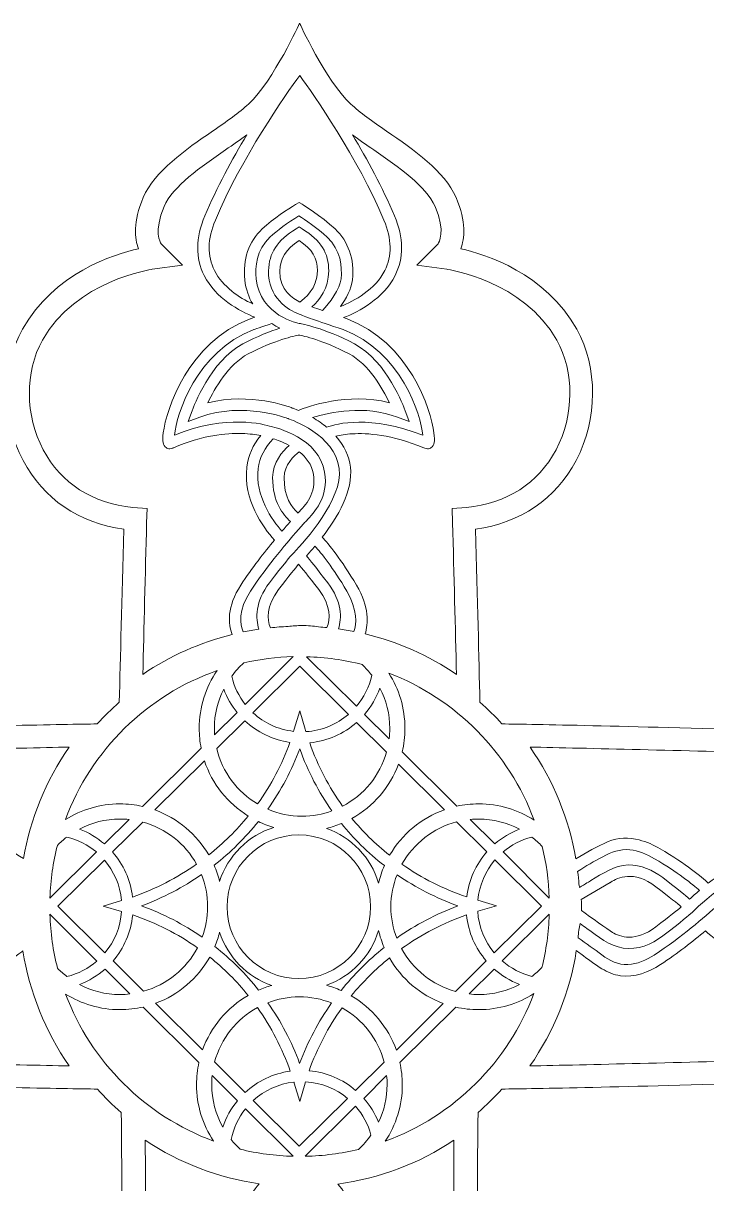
# Model space of a CAD drawing. Header units: millimetres. Extents: x -220 to 1461, y 255 to 578.
# Drawn here: x 156.2 to 245.2, y 412.1 to 563.1 of the extents above; entities that cross this region are included whole.
import ezdxf

# ---------------------------------------------------------------- set-up
doc = ezdxf.new("R2010")
doc.units = ezdxf.units.MM
doc.header["$MEASUREMENT"] = 0
doc.layers.add('Layer 3', color=7, linetype='Continuous')

msp = doc.modelspace()

# ---------------------------------------------------------------- linework, layer by layer
at = {"layer": 'Layer 3', "lineweight": 0}
for points, knots in [([(318.91, 449.12), (318.83, 449.14), (311.31, 451.55), (308.12, 454.9), (307, 456.07), (305.83, 457.77), (304.58, 459.57), (302.15, 463.1), (299.4, 467.1), (295.94, 468.6), (292.76, 469.98), (290.57, 469.7), (289.28, 469.22), (288.56, 472.42), (286.11, 480.26), (278.82, 484.31), (273.8, 487.09), (267.1, 487.06), (261.73, 484.23), (256.74, 481.6), (253.58, 476.97), (252.78, 471.14), (234.33, 471.63), (222.86, 471.9), (218.52, 471.93), (217.62, 472.93), (216.66, 473.87), (215.65, 474.77), (215.52, 480.5), (215.33, 488), (215.08, 497.28), (220.91, 498.08), (225.54, 501.23), (228.18, 506.23), (231.01, 511.59), (231.03, 518.3), (228.25, 523.31), (224.2, 530.6), (216.36, 533.06), (213.16, 533.78), (213.64, 535.07), (213.92, 537.26), (212.54, 540.44), (211.04, 543.89), (207.04, 546.65), (203.51, 549.08), (201.71, 550.32), (200.01, 551.49), (198.84, 552.61), (195.49, 555.81), (192.18, 563.13), (192.18, 563.13), (192.18, 563.13), (188.87, 555.81), (185.53, 552.61), (184.35, 551.49), (182.65, 550.32), (180.85, 549.08), (177.32, 546.65), (173.32, 543.89), (171.83, 540.44), (170.45, 537.26), (170.72, 535.07), (171.2, 533.78), (168, 533.06), (160.17, 530.6), (156.12, 523.31), (153.33, 518.3), (153.36, 511.59), (156.19, 506.23), (158.83, 501.23), (163.45, 498.08), (169.28, 497.28), (169.04, 488), (168.85, 480.49), (168.71, 474.77), (167.7, 473.87), (166.74, 472.93), (165.84, 471.93), (161.51, 471.9), (150.04, 471.63), (131.58, 471.14), (130.78, 476.97), (127.63, 481.6), (122.63, 484.23), (117.27, 487.06), (110.56, 487.09), (105.55, 484.31), (98.26, 480.26), (95.8, 472.42), (95.08, 469.22), (93.79, 469.7), (91.6, 469.98), (88.42, 468.6), (84.97, 467.1), (82.21, 463.1), (79.78, 459.57), (78.54, 457.77), (77.37, 456.07), (76.24, 454.9), (73.05, 451.55), (65.53, 449.14), (65.46, 449.12), (65.46, 449.12), (62.49, 448.17), (62.49, 448.17), (62.49, 448.17), (65.46, 447.23), (65.46, 447.23), (65.53, 447.21), (73.05, 444.8), (76.24, 441.45), (77.37, 440.28), (78.54, 438.58), (79.78, 436.78), (82.21, 433.25), (84.97, 429.25), (88.42, 427.75), (91.6, 426.37), (93.79, 426.65), (95.08, 427.13), (95.8, 423.93), (98.26, 416.09), (105.55, 412.04), (108.03, 410.66), (110.93, 409.97), (113.88, 409.97), (116.88, 409.97), (119.93, 410.69), (122.63, 412.11), (127.63, 414.75), (130.78, 419.38), (131.58, 425.21), (150.05, 424.71), (161.52, 424.45), (165.85, 424.42), (166.82, 423.34), (167.86, 422.32), (168.96, 421.37), (169.03, 414.11), (169.08, 407.4), (169.12, 402.83), (169.12, 402.83), (169.16, 402.83), (169.16, 402.83), (169.19, 386.22), (169.21, 368.58), (169.13, 367.64), (169.13, 367.7), (169.14, 367.74), (169.15, 367.76), (168.99, 367.13), (169.04, 347.89), (169.11, 331.46), (163.02, 330.64), (158.19, 327.35), (155.43, 322.13), (152.68, 316.91), (152.61, 310.45), (155.27, 305.68), (159.31, 298.39), (167.15, 295.93), (170.35, 295.21), (169.87, 293.92), (169.59, 291.73), (170.97, 288.55), (172.47, 285.1), (176.47, 282.34), (180, 279.91), (181.8, 278.67), (183.5, 277.5), (184.68, 276.37), (188.02, 273.18), (192.12, 263.27), (192.12, 263.27), (192.12, 263.27), (196.34, 273.18), (199.69, 276.37), (200.87, 277.5), (202.57, 278.67), (204.37, 279.91), (207.9, 282.34), (211.9, 285.1), (213.39, 288.55), (214.77, 291.73), (214.5, 293.92), (214.01, 295.21), (217.21, 295.93), (225.05, 298.39), (229.1, 305.68), (231.75, 310.45), (231.69, 316.91), (228.93, 322.13), (226.18, 327.35), (221.34, 330.64), (215.25, 331.46), (215.32, 347.89), (215.37, 367.13), (215.22, 367.76), (215.22, 367.74), (215.23, 367.7), (215.24, 367.64), (215.16, 368.58), (215.17, 386.22), (215.2, 402.83), (215.2, 402.83), (215.25, 402.83), (215.25, 402.83), (215.28, 407.4), (215.34, 414.11), (215.4, 421.37), (216.5, 422.32), (217.54, 423.34), (218.52, 424.42), (222.85, 424.45), (234.32, 424.71), (252.78, 425.21), (253.58, 419.38), (256.74, 414.75), (261.73, 412.11), (264.44, 410.69), (267.49, 409.97), (270.49, 409.97), (273.43, 409.97), (276.33, 410.66), (278.82, 412.04), (286.11, 416.09), (288.56, 423.93), (289.28, 427.13), (290.57, 426.65), (292.76, 426.37), (295.94, 427.75), (299.4, 429.25), (302.15, 433.25), (304.59, 436.78), (305.83, 438.58), (307, 440.28), (308.12, 441.45), (311.31, 444.8), (318.83, 447.21), (318.91, 447.23), (318.91, 447.23), (321.88, 448.17), (321.88, 448.17), (321.88, 448.17), (318.91, 449.12), (318.91, 449.12)], [0, 0, 0, 0, 1, 1, 1, 2, 2, 2, 3, 3, 3, 4, 4, 4, 5, 5, 5, 6, 6, 6, 7, 7, 7, 8, 8, 8, 9, 9, 9, 10, 10, 10, 11, 11, 11, 12, 12, 12, 13, 13, 13, 14, 14, 14, 15, 15, 15, 16, 16, 16, 17, 17, 17, 18, 18, 18, 19, 19, 19, 20, 20, 20, 21, 21, 21, 22, 22, 22, 23, 23, 23, 24, 24, 24, 25, 25, 25, 26, 26, 26, 27, 27, 27, 28, 28, 28, 29, 29, 29, 30, 30, 30, 31, 31, 31, 32, 32, 32, 33, 33, 33, 34, 34, 34, 35, 35, 35, 36, 36, 36, 37, 37, 37, 38, 38, 38, 39, 39, 39, 40, 40, 40, 41, 41, 41, 42, 42, 42, 43, 43, 43, 44, 44, 44, 45, 45, 45, 46, 46, 46, 47, 47, 47, 48, 48, 48, 49, 49, 49, 50, 50, 50, 51, 51, 51, 52, 52, 52, 53, 53, 53, 54, 54, 54, 55, 55, 55, 56, 56, 56, 57, 57, 57, 58, 58, 58, 59, 59, 59, 60, 60, 60, 61, 61, 61, 62, 62, 62, 63, 63, 63, 64, 64, 64, 65, 65, 65, 66, 66, 66, 67, 67, 67, 68, 68, 68, 69, 69, 69, 70, 70, 70, 71, 71, 71, 72, 72, 72, 73, 73, 73, 74, 74, 74, 75, 75, 75, 76, 76, 76, 77, 77, 77, 78, 78, 78, 79, 79, 79, 80, 80, 80, 81, 81, 81, 82, 82, 82, 82]), ([(192.19, 556.33), (194, 553.83), (199.75, 545.61), (203.16, 537.49), (204.19, 535.03), (204.23, 532.83), (203.28, 530.95), (202.03, 528.45), (199.29, 526.98), (197.48, 526.24), (198.21, 527.27), (198.94, 528.56), (199.06, 529.73), (199.32, 532.44), (198.53, 534.73), (196.79, 536.35), (194.97, 538.05), (192.59, 539.51), (192.49, 539.57), (192.49, 539.57), (192.1, 539.8), (192.1, 539.8), (192.1, 539.8), (191.65, 539.53), (191.65, 539.53), (190.66, 538.93), (188.78, 537.73), (187.31, 536.35), (185.56, 534.72), (184.76, 532.36), (185.05, 529.72), (185.18, 528.48), (185.56, 527.45), (186.07, 526.6), (184.34, 527.41), (182.17, 528.8), (181.09, 530.95), (180.14, 532.83), (180.18, 535.03), (181.21, 537.49), (184.61, 545.61), (190.37, 553.83), (192.19, 556.33)], [0, 0, 0, 0, 1, 1, 1, 2, 2, 2, 3, 3, 3, 4, 4, 4, 5, 5, 5, 6, 6, 6, 7, 7, 7, 8, 8, 8, 9, 9, 9, 10, 10, 10, 11, 11, 11, 12, 12, 12, 13, 13, 13, 14, 14, 14, 14]), ([(158.81, 507.61), (156.43, 512.11), (156.39, 517.71), (158.71, 521.88), (163, 529.61), (172.9, 531.09), (173, 531.11), (173, 531.11), (176.94, 531.65), (176.94, 531.65), (176.94, 531.65), (174.16, 534.43), (174.16, 534.43), (174.06, 534.57), (173.14, 536.01), (174.54, 539.26), (175.7, 541.93), (179.33, 544.43), (182.53, 546.64), (183.5, 547.31), (184.44, 547.95), (185.3, 548.6), (183.39, 545.41), (181.38, 541.73), (179.85, 538.06), (178.64, 535.19), (178.61, 532.57), (179.76, 530.28), (181.25, 527.34), (184.33, 525.67), (186.35, 524.85), (185.98, 524.73), (185.74, 524.65), (185.73, 524.65), (177.64, 521.59), (174.83, 512.89), (174.43, 509.8), (174.29, 508.71), (174.39, 508.17), (174.8, 507.89), (174.93, 507.79), (175.1, 507.74), (175.27, 507.74), (175.4, 507.74), (175.53, 507.77), (175.66, 507.83), (175.7, 507.85), (175.73, 507.86), (175.76, 507.87), (179.51, 509.52), (182.66, 509.79), (184.65, 509.73), (185.69, 509.7), (186.52, 509.57), (187.11, 509.45), (186.11, 508.25), (185.51, 506.88), (185.31, 505.35), (184.79, 501.14), (187.41, 497.54), (188.91, 495.86), (187.54, 494.22), (186.02, 492.27), (184.53, 490.01), (182.66, 487.18), (182.89, 484.93), (183.38, 483.57), (179.25, 482.55), (175.34, 480.81), (171.77, 478.38), (171.91, 484.33), (172.09, 491.39), (172.27, 498.1), (172.27, 498.1), (172.32, 499.95), (172.32, 499.95), (172.32, 499.95), (170.48, 500.12), (170.48, 500.12), (165.25, 500.61), (161.1, 503.27), (158.81, 507.61)], [0, 0, 0, 0, 1, 1, 1, 2, 2, 2, 3, 3, 3, 4, 4, 4, 5, 5, 5, 6, 6, 6, 7, 7, 7, 8, 8, 8, 9, 9, 9, 10, 10, 10, 11, 11, 11, 12, 12, 12, 13, 13, 13, 14, 14, 14, 15, 15, 15, 16, 16, 16, 17, 17, 17, 18, 18, 18, 19, 19, 19, 20, 20, 20, 21, 21, 21, 22, 22, 22, 23, 23, 23, 24, 24, 24, 25, 25, 25, 26, 26, 26, 27, 27, 27, 27]), ([(201.83, 546.64), (205.03, 544.43), (208.66, 541.93), (209.82, 539.26), (211.25, 535.97), (210.28, 534.54), (210.21, 534.43), (210.21, 534.43), (207.42, 531.65), (207.42, 531.65), (207.42, 531.65), (211.36, 531.11), (211.36, 531.11), (211.46, 531.09), (221.36, 529.61), (225.66, 521.88), (227.97, 517.71), (227.93, 512.11), (225.56, 507.61), (223.26, 503.27), (219.12, 500.61), (213.89, 500.12), (213.89, 500.12), (212.04, 499.95), (212.04, 499.95), (212.04, 499.95), (212.09, 498.1), (212.09, 498.1), (212.27, 491.37), (212.46, 484.31), (212.6, 478.38), (208.95, 480.86), (204.94, 482.63), (200.71, 483.64), (201.13, 484.96), (201.27, 487.12), (199.59, 489.98), (197.61, 493.36), (195.94, 495.35), (195.12, 496.24), (197.13, 498.85), (199.17, 502.32), (198.79, 505.35), (198.61, 506.79), (197.97, 508.15), (196.91, 509.37), (197.43, 509.5), (198.14, 509.64), (199.05, 509.69), (200.95, 509.81), (204.12, 509.59), (208.36, 507.87), (208.36, 507.87), (208.46, 507.83), (208.46, 507.83), (208.58, 507.77), (208.71, 507.74), (208.84, 507.74), (209, 507.74), (209.17, 507.79), (209.31, 507.89), (209.71, 508.17), (209.81, 508.71), (209.67, 509.8), (209.27, 512.89), (206.47, 521.59), (198.35, 524.66), (198.2, 524.71), (198.05, 524.76), (197.9, 524.81), (199.92, 525.61), (203.09, 527.28), (204.61, 530.28), (205.76, 532.57), (205.73, 535.19), (204.52, 538.06), (202.99, 541.73), (200.98, 545.41), (199.07, 548.59), (199.93, 547.95), (200.87, 547.3), (201.83, 546.64)], [0, 0, 0, 0, 1, 1, 1, 2, 2, 2, 3, 3, 3, 4, 4, 4, 5, 5, 5, 6, 6, 6, 7, 7, 7, 8, 8, 8, 9, 9, 9, 10, 10, 10, 11, 11, 11, 12, 12, 12, 13, 13, 13, 14, 14, 14, 15, 15, 15, 16, 16, 16, 17, 17, 17, 18, 18, 18, 19, 19, 19, 20, 20, 20, 21, 21, 21, 22, 22, 22, 23, 23, 23, 24, 24, 24, 25, 25, 25, 26, 26, 26, 27, 27, 27, 27]), ([(195.97, 530.88), (195.97, 533.22), (194.97, 534.82), (192.5, 536.37), (192.5, 536.37), (192.1, 536.62), (192.1, 536.62), (192.1, 536.62), (191.71, 536.37), (191.71, 536.37), (189.24, 534.82), (188.2, 533.23), (188.13, 530.9), (188.03, 527.51), (190.69, 525.74), (192.11, 525.28), (192.11, 525.28), (192.11, 525.28), (192.11, 525.28), (192.76, 524.98), (194.24, 524.45), (197.85, 523.26), (205.43, 520.4), (207.94, 512.12), (208.23, 509.51), (201.31, 512.14), (197.07, 511.05), (195.7, 510.54), (195.43, 510.77), (195.15, 510.99), (194.84, 511.2), (194.52, 511.43), (194.19, 511.63), (193.87, 511.82), (196.13, 512.51), (200.64, 513.47), (204.92, 511.86), (204.92, 511.86), (206.42, 511.29), (206.42, 511.29), (206.42, 511.29), (205.88, 512.8), (205.88, 512.8), (205.78, 513.06), (203.54, 519.19), (199.31, 521.4), (195.31, 523.51), (192.45, 524), (192.23, 524.04), (192.02, 524.07), (187.05, 525.03), (186.52, 529.88), (186.36, 531.42), (186.53, 533.59), (188.32, 535.27), (189.27, 536.16), (190.6, 537.14), (192.09, 538.06), (192.83, 537.59), (194.49, 536.48), (195.78, 535.27), (197.54, 533.63), (197.73, 531.43), (197.58, 529.87), (197.45, 528.55), (196.01, 526.67), (195.18, 525.73), (194.66, 525.91), (194.19, 526.07), (193.79, 526.22), (194.74, 527.07), (195.97, 528.61), (195.97, 530.88)], [0, 0, 0, 0, 1, 1, 1, 2, 2, 2, 3, 3, 3, 4, 4, 4, 5, 5, 5, 6, 6, 6, 7, 7, 7, 8, 8, 8, 9, 9, 9, 10, 10, 10, 11, 11, 11, 12, 12, 12, 13, 13, 13, 14, 14, 14, 15, 15, 15, 16, 16, 16, 17, 17, 17, 18, 18, 18, 19, 19, 19, 20, 20, 20, 21, 21, 21, 22, 22, 22, 23, 23, 23, 24, 24, 24, 24]), ([(192.2, 526.84), (191.38, 527.23), (189.54, 528.37), (189.61, 530.85), (189.66, 532.55), (190.35, 533.67), (192.1, 534.86), (193.84, 533.68), (194.49, 532.57), (194.49, 530.88), (194.49, 528.6), (192.8, 527.25), (192.2, 526.84)], [0, 0, 0, 0, 1, 1, 1, 2, 2, 2, 3, 3, 3, 4, 4, 4, 4]), ([(192.39, 497.64), (192.39, 497.64), (192.65, 497.94), (192.65, 497.94), (192.76, 498.07), (192.9, 498.21), (193.06, 498.37), (194.07, 499.44), (195.97, 501.43), (195.44, 504.68), (194.7, 509.16), (189.1, 510.5), (188.49, 510.63), (187.6, 510.92), (182.69, 512.29), (175.88, 509.53), (176.18, 512.17), (178.69, 520.4), (186.22, 523.25), (186.22, 523.25), (187.31, 523.61), (188.55, 524.03), (188.91, 523.8), (189.26, 523.6), (189.59, 523.43), (188.35, 523.03), (186.69, 522.4), (184.79, 521.4), (180.57, 519.19), (178.32, 513.06), (178.23, 512.8), (178.23, 512.8), (177.69, 511.3), (177.69, 511.3), (177.69, 511.3), (179.18, 511.85), (179.18, 511.85), (184.84, 513.94), (190.64, 511.69), (190.7, 511.67), (190.7, 511.67), (190.74, 511.65), (190.74, 511.65), (190.98, 511.57), (196.77, 509.6), (197.32, 505.17), (197.82, 501.18), (192.92, 495.78), (191.41, 494.22), (191.41, 494.22), (191.32, 494.12), (191.32, 494.12), (191.32, 494.12), (191.32, 494.12), (191.32, 494.12), (190.97, 493.74), (190.17, 492.8), (188.26, 490.31), (186.37, 487.83), (186.43, 485.69), (186.88, 484.26), (186.19, 484.17), (185.51, 484.04), (184.83, 483.9), (184.43, 484.89), (184.14, 486.73), (185.77, 489.2), (188.14, 492.8), (190.6, 495.59), (192.39, 497.64)], [0, 0, 0, 0, 1, 1, 1, 2, 2, 2, 3, 3, 3, 4, 4, 4, 5, 5, 5, 6, 6, 6, 7, 7, 7, 8, 8, 8, 9, 9, 9, 10, 10, 10, 11, 11, 11, 12, 12, 12, 13, 13, 13, 14, 14, 14, 15, 15, 15, 16, 16, 16, 17, 17, 17, 18, 18, 18, 19, 19, 19, 20, 20, 20, 21, 21, 21, 22, 22, 22, 23, 23, 23, 23]), ([(192.02, 512.74), (191.61, 512.92), (191.32, 513.02), (191.22, 513.05), (190.8, 513.22), (185.75, 515.11), (180.24, 513.73), (181.12, 515.59), (182.92, 518.75), (185.48, 520.09), (188.91, 521.89), (191.55, 522.45), (192.1, 522.55), (192.65, 522.45), (195.21, 521.89), (198.62, 520.09), (201.18, 518.75), (202.98, 515.6), (203.86, 513.74), (198.39, 515.12), (193.15, 513.2), (192.02, 512.74)], [0, 0, 0, 0, 1, 1, 1, 2, 2, 2, 3, 3, 3, 4, 4, 4, 5, 5, 5, 6, 6, 6, 7, 7, 7, 7]), ([(188.67, 504.01), (188.67, 500.8), (190.02, 499.17), (190.98, 498.28), (190.63, 497.88), (190.26, 497.46), (189.87, 497), (188.64, 498.44), (186.34, 501.63), (186.78, 505.17), (186.97, 506.63), (187.63, 507.93), (188.73, 509.04), (189.24, 508.88), (190.01, 508.62), (190.82, 508.19), (189.94, 507.41), (188.67, 505.95), (188.67, 504.01)], [0, 0, 0, 0, 1, 1, 1, 2, 2, 2, 3, 3, 3, 4, 4, 4, 5, 5, 5, 6, 6, 6, 6]), ([(192.12, 507.35), (193.02, 506.64), (193.77, 505.69), (193.97, 504.44), (194.39, 501.92), (192.94, 500.4), (191.98, 499.4), (191.98, 499.39), (191.97, 499.39), (191.97, 499.38), (191.15, 500.15), (190.15, 501.41), (190.15, 504.01), (190.15, 505.63), (191.5, 506.87), (192.12, 507.35)], [0, 0, 0, 0, 1, 1, 1, 2, 2, 2, 3, 3, 3, 4, 4, 4, 5, 5, 5, 5]), ([(199.25, 483.96), (198.59, 484.09), (197.91, 484.2), (197.24, 484.3), (197.67, 485.72), (197.72, 487.85), (195.84, 490.31), (194.33, 492.29), (193.51, 493.29), (193.06, 493.81), (193.4, 494.18), (193.78, 494.6), (194.18, 495.07), (194.99, 494.17), (196.53, 492.28), (198.31, 489.23), (199.79, 486.72), (199.58, 484.92), (199.25, 483.96)], [0, 0, 0, 0, 1, 1, 1, 2, 2, 2, 3, 3, 3, 4, 4, 4, 5, 5, 5, 6, 6, 6, 6]), ([(190.67, 484.62), (189.9, 484.58), (189.13, 484.53), (188.37, 484.45), (187.95, 485.54), (187.81, 487.27), (189.44, 489.41), (190.87, 491.28), (191.64, 492.23), (192.05, 492.71), (192.46, 492.23), (193.23, 491.28), (194.66, 489.41), (196.29, 487.29), (196.16, 485.57), (195.74, 484.47), (195.38, 484.51), (195.02, 484.54), (194.65, 484.56), (193.95, 484.68), (193.23, 484.74), (192.5, 484.74), (191.88, 484.74), (191.27, 484.7), (190.67, 484.62)], [0, 0, 0, 0, 1, 1, 1, 2, 2, 2, 3, 3, 3, 4, 4, 4, 5, 5, 5, 6, 6, 6, 7, 7, 7, 8, 8, 8, 8]), ([(82.22, 457.89), (84.43, 461.09), (86.93, 464.72), (89.6, 465.88), (92.92, 467.32), (94.34, 466.32), (94.44, 466.25), (94.44, 466.25), (97.25, 463.44), (97.25, 463.44), (97.25, 463.44), (97.75, 467.42), (97.75, 467.42), (97.77, 467.52), (99.25, 477.42), (106.98, 481.72), (111.15, 484.03), (116.75, 483.99), (121.25, 481.61), (125.59, 479.32), (128.25, 475.18), (128.74, 469.94), (128.74, 469.94), (128.91, 468.1), (128.91, 468.1), (128.91, 468.1), (130.76, 468.15), (130.76, 468.15), (141.64, 468.44), (154.99, 468.78), (162.2, 468.92), (159.14, 464.53), (157.14, 459.61), (156.24, 454.41), (154.89, 455.24), (153.5, 455.99), (152.05, 456.64), (150.81, 457.2), (149.34, 457.17), (148.03, 456.84), (147.07, 456.6), (146.15, 456.19), (145.29, 455.68), (141.91, 453.7), (139.92, 452.03), (139.03, 451.21), (136.42, 453.22), (132.95, 455.26), (129.92, 454.88), (128.48, 454.7), (127.12, 454.06), (125.9, 453), (125.77, 453.52), (125.63, 454.23), (125.58, 455.14), (125.46, 457.04), (125.68, 460.21), (127.4, 464.45), (127.4, 464.45), (127.44, 464.55), (127.44, 464.55), (127.5, 464.67), (127.53, 464.8), (127.53, 464.93), (127.53, 465.09), (127.48, 465.26), (127.38, 465.4), (127.1, 465.8), (126.56, 465.9), (125.47, 465.76), (122.38, 465.36), (113.68, 462.56), (110.61, 454.44), (110.59, 454.39), (110.58, 454.34), (110.56, 454.29), (109.62, 456.16), (107.87, 458.8), (104.93, 460.3), (102.11, 461.75), (98.82, 461.83), (95.15, 460.54), (89.07, 458.41), (82.95, 455.37), (78.45, 452.92), (79.71, 454.26), (80.93, 456.02), (82.22, 457.89)], [0, 0, 0, 0, 1, 1, 1, 2, 2, 2, 3, 3, 3, 4, 4, 4, 5, 5, 5, 6, 6, 6, 7, 7, 7, 8, 8, 8, 9, 9, 9, 10, 10, 10, 11, 11, 11, 12, 12, 12, 13, 13, 13, 14, 14, 14, 15, 15, 15, 16, 16, 16, 17, 17, 17, 18, 18, 18, 19, 19, 19, 20, 20, 20, 21, 21, 21, 22, 22, 22, 23, 23, 23, 24, 24, 24, 25, 25, 25, 26, 26, 26, 27, 27, 27, 28, 28, 28, 29, 29, 29, 29]), ([(253.6, 468.15), (253.6, 468.15), (255.45, 468.1), (255.45, 468.1), (255.45, 468.1), (255.62, 469.94), (255.62, 469.94), (256.11, 475.18), (258.77, 479.32), (263.12, 481.61), (267.62, 483.99), (273.22, 484.03), (277.38, 481.72), (285.11, 477.42), (286.6, 467.52), (286.61, 467.44), (286.61, 467.44), (287.11, 463.44), (287.11, 463.44), (287.11, 463.44), (289.92, 466.25), (289.92, 466.25), (290.06, 466.35), (291.49, 467.3), (294.77, 465.88), (297.44, 464.72), (299.94, 461.09), (302.15, 457.89), (303.23, 456.31), (304.27, 454.81), (305.33, 453.58), (300.97, 455.9), (295.39, 458.6), (289.85, 460.54), (286.18, 461.83), (282.89, 461.75), (280.07, 460.3), (276.73, 458.59), (274.91, 455.41), (274.1, 453.56), (274, 453.85), (273.9, 454.14), (273.8, 454.44), (270.73, 462.56), (262.04, 465.36), (258.94, 465.76), (257.85, 465.9), (257.32, 465.8), (257.03, 465.4), (256.93, 465.26), (256.88, 465.09), (256.88, 464.93), (256.88, 464.8), (256.91, 464.67), (256.97, 464.55), (256.97, 464.55), (257.01, 464.45), (257.01, 464.45), (258.73, 460.21), (258.95, 457.04), (258.84, 455.14), (258.78, 454.23), (258.64, 453.52), (258.51, 453), (257.3, 454.06), (255.94, 454.7), (254.5, 454.88), (251.47, 455.26), (247.99, 453.22), (245.38, 451.21), (244.5, 452.03), (242.5, 453.7), (239.12, 455.68), (238.27, 456.19), (237.35, 456.6), (236.38, 456.84), (235.08, 457.17), (233.61, 457.2), (232.36, 456.64), (230.9, 455.99), (229.49, 455.22), (228.13, 454.38), (227.24, 459.59), (225.23, 464.52), (222.17, 468.92), (229.38, 468.78), (242.73, 468.44), (253.6, 468.15)], [0, 0, 0, 0, 1, 1, 1, 2, 2, 2, 3, 3, 3, 4, 4, 4, 5, 5, 5, 6, 6, 6, 7, 7, 7, 8, 8, 8, 9, 9, 9, 10, 10, 10, 11, 11, 11, 12, 12, 12, 13, 13, 13, 14, 14, 14, 15, 15, 15, 16, 16, 16, 17, 17, 17, 18, 18, 18, 19, 19, 19, 20, 20, 20, 21, 21, 21, 22, 22, 22, 23, 23, 23, 24, 24, 24, 25, 25, 25, 26, 26, 26, 27, 27, 27, 28, 28, 28, 29, 29, 29, 29]), ([(184.92, 479.88), (187, 480.35), (189.15, 480.63), (191.36, 480.69), (191.36, 480.69), (185.1, 474.48), (185.1, 474.48), (184.26, 475.54), (183.65, 476.79), (183.34, 478.15), (183.81, 478.78), (184.34, 479.36), (184.92, 479.88)], [0, 0, 0, 0, 1, 1, 1, 2, 2, 2, 3, 3, 3, 4, 4, 4, 4]), ([(199.58, 474.23), (199.58, 474.23), (193.08, 480.68), (193.08, 480.68), (195.57, 480.62), (197.99, 480.27), (200.31, 479.67), (200.77, 479.24), (201.19, 478.77), (201.57, 478.27), (201.24, 476.75), (200.54, 475.37), (199.58, 474.23)], [0, 0, 0, 0, 1, 1, 1, 2, 2, 2, 3, 3, 3, 4, 4, 4, 4]), ([(181.43, 478.87), (179.97, 476.72), (179.11, 474.14), (179.11, 471.35), (179.11, 470.47), (179.2, 469.62), (179.36, 468.79), (179.36, 468.79), (171.71, 461.21), (171.71, 461.21), (170.77, 461.42), (169.8, 461.53), (168.8, 461.53), (166.19, 461.53), (163.75, 460.78), (161.69, 459.49), (165.05, 468.52), (172.32, 475.67), (181.43, 478.87)], [0, 0, 0, 0, 1, 1, 1, 2, 2, 2, 3, 3, 3, 4, 4, 4, 5, 5, 5, 6, 6, 6, 6]), ([(198.53, 473.18), (197.03, 471.88), (195.12, 471.05), (193.01, 470.93), (192.98, 471.04), (192.94, 471.15), (192.91, 471.26), (192.91, 471.26), (192.19, 473.65), (192.19, 473.65), (192.19, 473.65), (191.49, 471.25), (191.49, 471.25), (191.46, 471.16), (191.42, 471.06), (191.4, 470.97), (189.36, 471.19), (187.53, 472.07), (186.1, 473.39), (186.1, 473.39), (192.22, 479.45), (192.22, 479.45), (192.22, 479.45), (198.53, 473.18), (198.53, 473.18)], [0, 0, 0, 0, 1, 1, 1, 2, 2, 2, 3, 3, 3, 4, 4, 4, 5, 5, 5, 6, 6, 6, 7, 7, 7, 8, 8, 8, 8]), ([(222.7, 459.41), (220.62, 460.75), (218.14, 461.53), (215.48, 461.53), (214.51, 461.53), (213.57, 461.43), (212.66, 461.23), (212.66, 461.23), (205.54, 468.3), (205.54, 468.3), (205.77, 469.28), (205.89, 470.3), (205.89, 471.35), (205.89, 474), (205.12, 476.47), (203.78, 478.56), (212.52, 475.21), (219.46, 468.2), (222.7, 459.41)], [0, 0, 0, 0, 1, 1, 1, 2, 2, 2, 3, 3, 3, 4, 4, 4, 5, 5, 5, 6, 6, 6, 6]), ([(182.3, 476.46), (182.71, 475.36), (183.31, 474.33), (184.04, 473.43), (184.04, 473.43), (181.12, 470.53), (181.12, 470.53), (181.1, 470.8), (181.08, 471.08), (181.08, 471.35), (181.08, 473.19), (181.52, 474.92), (182.3, 476.46)], [0, 0, 0, 0, 1, 1, 1, 2, 2, 2, 3, 3, 3, 4, 4, 4, 4]), ([(203.84, 470), (203.84, 470), (200.63, 473.18), (200.63, 473.18), (201.49, 474.18), (202.18, 475.34), (202.63, 476.6), (203.45, 475.03), (203.92, 473.24), (203.92, 471.35), (203.92, 470.89), (203.89, 470.44), (203.84, 470)], [0, 0, 0, 0, 1, 1, 1, 2, 2, 2, 3, 3, 3, 4, 4, 4, 4]), ([(185.05, 472.35), (186.64, 470.87), (188.67, 469.85), (190.92, 469.54), (189.9, 466.67), (188.47, 463.98), (186.7, 461.52), (184.07, 463.08), (182.12, 465.67), (181.39, 468.72), (181.39, 468.72), (185.05, 472.35), (185.05, 472.35)], [0, 0, 0, 0, 1, 1, 1, 2, 2, 2, 3, 3, 3, 4, 4, 4, 4]), ([(203.49, 468.26), (202.63, 465.2), (200.53, 462.67), (197.77, 461.23), (196, 463.69), (194.57, 466.45), (193.49, 469.48), (195.82, 469.7), (197.93, 470.67), (199.59, 472.13), (199.59, 472.13), (203.49, 468.26), (203.49, 468.26)], [0, 0, 0, 0, 1, 1, 1, 2, 2, 2, 3, 3, 3, 4, 4, 4, 4]), ([(188.03, 460.84), (189.75, 463.26), (191.16, 465.9), (192.2, 468.69), (193.27, 465.75), (194.67, 463.05), (196.39, 460.61), (195.17, 460.17), (193.86, 459.93), (192.5, 459.93), (190.92, 459.93), (189.4, 460.26), (188.03, 460.84)], [0, 0, 0, 0, 1, 1, 1, 2, 2, 2, 3, 3, 3, 4, 4, 4, 4]), ([(185.48, 459.95), (183.97, 458.09), (182.25, 456.39), (180.36, 454.89), (178.78, 457.57), (176.3, 459.66), (173.34, 460.74), (173.34, 460.74), (179.79, 467.13), (179.79, 467.13), (180.79, 464.13), (182.83, 461.59), (185.48, 459.95)], [0, 0, 0, 0, 1, 1, 1, 2, 2, 2, 3, 3, 3, 4, 4, 4, 4]), ([(203.9, 454.85), (202.96, 455.59), (202.06, 456.38), (201.2, 457.22), (200.42, 457.99), (199.68, 458.8), (198.99, 459.64), (201.77, 461.18), (203.94, 463.68), (205.06, 466.7), (205.06, 466.7), (211.02, 460.77), (211.02, 460.77), (208.01, 459.7), (205.49, 457.58), (203.9, 454.85)], [0, 0, 0, 0, 1, 1, 1, 2, 2, 2, 3, 3, 3, 4, 4, 4, 5, 5, 5, 5]), ([(166.77, 456.31), (165.82, 457.14), (164.72, 457.8), (163.52, 458.26), (165.1, 459.09), (166.89, 459.56), (168.8, 459.56), (169.2, 459.56), (169.59, 459.54), (169.98, 459.5), (169.98, 459.5), (166.77, 456.31), (166.77, 456.31)], [0, 0, 0, 0, 1, 1, 1, 2, 2, 2, 3, 3, 3, 4, 4, 4, 4]), ([(178.77, 453.69), (176.22, 451.9), (173.42, 450.45), (170.43, 449.41), (170.17, 451.64), (169.23, 453.66), (167.82, 455.27), (167.82, 455.27), (171.75, 459.17), (171.75, 459.17), (174.76, 458.36), (177.28, 456.35), (178.77, 453.69)], [0, 0, 0, 0, 1, 1, 1, 2, 2, 2, 3, 3, 3, 4, 4, 4, 4]), ([(186.81, 459.23), (187.46, 458.92), (188.13, 458.67), (188.83, 458.47), (185.49, 457.42), (182.84, 454.78), (181.77, 451.45), (181.58, 452.17), (181.34, 452.87), (181.05, 453.54), (183.18, 455.22), (185.12, 457.13), (186.81, 459.23)], [0, 0, 0, 0, 1, 1, 1, 2, 2, 2, 3, 3, 3, 4, 4, 4, 4]), ([(216.55, 455.28), (215.14, 453.67), (214.2, 451.65), (213.94, 449.43), (210.9, 450.46), (208.07, 451.87), (205.5, 453.67), (207, 456.36), (209.56, 458.4), (212.61, 459.19), (212.61, 459.19), (216.55, 455.28), (216.55, 455.28)], [0, 0, 0, 0, 1, 1, 1, 2, 2, 2, 3, 3, 3, 4, 4, 4, 4]), ([(217.6, 456.32), (217.6, 456.32), (214.4, 459.5), (214.4, 459.5), (214.75, 459.54), (215.12, 459.56), (215.48, 459.56), (217.4, 459.56), (219.21, 459.08), (220.79, 458.24), (219.62, 457.78), (218.54, 457.13), (217.6, 456.32)], [0, 0, 0, 0, 1, 1, 1, 2, 2, 2, 3, 3, 3, 4, 4, 4, 4]), ([(202.45, 451.23), (201.47, 454.54), (198.93, 457.19), (195.69, 458.34), (196.35, 458.51), (197, 458.72), (197.62, 458.97), (198.41, 457.99), (199.26, 457.05), (200.16, 456.17), (201.13, 455.21), (202.15, 454.33), (203.21, 453.5), (202.89, 452.78), (202.64, 452.01), (202.45, 451.23)], [0, 0, 0, 0, 1, 1, 1, 2, 2, 2, 3, 3, 3, 4, 4, 4, 5, 5, 5, 5]), ([(160.65, 456.12), (161.03, 456.52), (161.45, 456.88), (161.89, 457.22), (163.32, 456.87), (164.63, 456.19), (165.72, 455.27), (165.72, 455.27), (159.68, 449.28), (159.68, 449.28), (159.76, 451.63), (160.09, 453.92), (160.65, 456.12)], [0, 0, 0, 0, 1, 1, 1, 2, 2, 2, 3, 3, 3, 4, 4, 4, 4]), ([(192.08, 438.79), (186.92, 438.79), (182.73, 442.99), (182.73, 448.14), (182.73, 453.29), (186.92, 457.49), (192.08, 457.49), (197.23, 457.49), (201.42, 453.29), (201.42, 448.14), (201.42, 442.99), (197.23, 438.79), (192.08, 438.79)], [0, 0, 0, 0, 1, 1, 1, 2, 2, 2, 3, 3, 3, 4, 4, 4, 4]), ([(223.75, 456), (224.28, 453.84), (224.6, 451.59), (224.68, 449.28), (224.68, 449.28), (218.66, 455.27), (218.66, 455.27), (219.73, 456.18), (221.01, 456.85), (222.41, 457.2), (222.89, 456.84), (223.33, 456.44), (223.75, 456)], [0, 0, 0, 0, 1, 1, 1, 2, 2, 2, 3, 3, 3, 4, 4, 4, 4]), ([(239.45, 451.93), (238.16, 452.92), (236.6, 453.62), (234.95, 453.58), (233.17, 453.53), (231.57, 452.45), (230.1, 451.54), (229.98, 451.47), (229.34, 451.09), (228.63, 450.67), (228.61, 450.81), (228.57, 450.94), (228.54, 451.07), (228.5, 451.63), (228.44, 452.19), (228.37, 452.75), (229.43, 453.43), (230.52, 454.07), (231.64, 454.66), (232.72, 455.24), (233.9, 455.68), (235.15, 455.55), (236.3, 455.43), (237.38, 454.98), (238.38, 454.4), (241.43, 452.62), (243.32, 451.08), (244.22, 450.27), (243.75, 449.87), (243.32, 449.49), (242.95, 449.15), (242.43, 449.6), (241.43, 450.42), (239.45, 451.93)], [0, 0, 0, 0, 1, 1, 1, 2, 2, 2, 3, 3, 3, 4, 4, 4, 5, 5, 5, 6, 6, 6, 7, 7, 7, 8, 8, 8, 9, 9, 9, 10, 10, 10, 11, 11, 11, 11]), ([(160.71, 448.22), (160.71, 448.22), (166.77, 454.22), (166.77, 454.22), (168.01, 452.78), (168.82, 450.95), (168.99, 448.95), (168.99, 448.95), (166.59, 448.23), (166.59, 448.23), (166.59, 448.23), (169, 447.54), (169, 447.54), (168.87, 445.49), (168.08, 443.62), (166.83, 442.14), (166.83, 442.14), (160.71, 448.22), (160.71, 448.22)], [0, 0, 0, 0, 1, 1, 1, 2, 2, 2, 3, 3, 3, 4, 4, 4, 5, 5, 5, 6, 6, 6, 6]), ([(215.37, 447.56), (215.37, 447.56), (217.79, 448.28), (217.79, 448.28), (217.79, 448.28), (215.38, 448.98), (215.38, 448.98), (215.56, 450.97), (216.37, 452.79), (217.6, 454.23), (217.6, 454.23), (223.65, 448.22), (223.65, 448.22), (223.65, 448.22), (217.52, 442.14), (217.52, 442.14), (216.28, 443.63), (215.49, 445.5), (215.36, 447.56), (215.36, 447.56), (215.36, 447.56), (215.37, 447.56)], [0, 0, 0, 0, 1, 1, 1, 2, 2, 2, 3, 3, 3, 4, 4, 4, 5, 5, 5, 6, 6, 6, 7, 7, 7, 7]), ([(259.78, 444.58), (259.64, 445.19), (258.3, 450.79), (253.83, 451.53), (250.57, 452.06), (248.59, 450.16), (247.52, 449.15), (247.36, 448.99), (247.21, 448.85), (247.08, 448.74), (247.08, 448.74), (246.78, 448.48), (246.78, 448.48), (244.74, 446.69), (241.94, 444.23), (238.34, 441.86), (237.32, 441.19), (236.14, 440.67), (234.91, 440.61), (233.63, 440.56), (232.54, 441.13), (231.54, 441.87), (230.51, 442.62), (229.47, 443.36), (228.43, 444.1), (228.46, 444.43), (228.49, 444.76), (228.52, 445.09), (228.59, 445.37), (228.65, 445.66), (228.69, 445.96), (228.99, 445.74), (229.28, 445.52), (229.58, 445.31), (231.02, 444.28), (232.49, 443.03), (234.3, 442.77), (236.17, 442.49), (237.98, 443.23), (239.45, 444.35), (241.94, 446.26), (242.89, 447.06), (243.26, 447.41), (243.27, 447.41), (243.36, 447.5), (243.36, 447.5), (244.92, 449.01), (250.32, 453.91), (254.31, 453.41), (258.74, 452.86), (260.71, 447.07), (260.8, 446.83), (260.8, 446.83), (260.81, 446.79), (260.81, 446.79), (260.83, 446.73), (263.08, 440.93), (261, 435.27), (261, 435.27), (260.45, 433.78), (260.45, 433.78), (260.45, 433.78), (261.94, 434.32), (261.94, 434.32), (262.2, 434.41), (268.33, 436.66), (270.55, 440.88), (271.55, 442.78), (272.18, 444.44), (272.57, 445.68), (272.74, 445.35), (272.94, 445), (273.18, 444.64), (272.76, 443.4), (272.4, 442.31), (272.4, 442.31), (269.55, 434.78), (261.31, 432.27), (258.68, 431.97), (261.43, 438.78), (260.07, 443.69), (259.78, 444.58)], [0, 0, 0, 0, 1, 1, 1, 2, 2, 2, 3, 3, 3, 4, 4, 4, 5, 5, 5, 6, 6, 6, 7, 7, 7, 8, 8, 8, 9, 9, 9, 10, 10, 10, 11, 11, 11, 12, 12, 12, 13, 13, 13, 14, 14, 14, 15, 15, 15, 16, 16, 16, 17, 17, 17, 18, 18, 18, 19, 19, 19, 20, 20, 20, 21, 21, 21, 22, 22, 22, 23, 23, 23, 24, 24, 24, 25, 25, 25, 26, 26, 26, 27, 27, 27, 27]), ([(180.21, 448.14), (180.21, 446.75), (179.96, 445.41), (179.5, 444.18), (177.08, 445.86), (174.43, 447.23), (171.6, 448.26), (174.38, 449.29), (177.01, 450.67), (179.41, 452.34), (179.93, 451.04), (180.21, 449.62), (180.21, 448.14)], [0, 0, 0, 0, 1, 1, 1, 2, 2, 2, 3, 3, 3, 4, 4, 4, 4]), ([(212.78, 448.26), (209.94, 447.21), (207.27, 445.79), (204.82, 444.06), (204.33, 445.33), (204.06, 446.7), (204.06, 448.14), (204.06, 449.61), (204.35, 451.01), (204.86, 452.31), (207.3, 450.63), (209.95, 449.28), (212.78, 448.26)], [0, 0, 0, 0, 1, 1, 1, 2, 2, 2, 3, 3, 3, 4, 4, 4, 4]), ([(228.86, 447.65), (228.87, 447.82), (228.87, 447.98), (228.87, 448.14), (228.87, 448.46), (228.86, 448.77), (228.84, 449.08), (228.84, 449.08), (232.59, 451.28), (232.59, 451.28), (232.59, 451.28), (232.59, 451.27), (232.59, 451.27), (232.59, 451.27), (232.65, 451.32), (232.65, 451.32), (232.66, 451.32), (232.67, 451.33), (232.68, 451.34), (232.68, 451.34), (232.7, 451.35), (232.7, 451.35), (232.7, 451.35), (232.7, 451.35), (232.7, 451.35), (233.53, 451.93), (235.68, 452.95), (238.55, 450.75), (240.42, 449.32), (241.38, 448.55), (241.86, 448.14), (241.38, 447.73), (240.42, 446.96), (238.55, 445.53), (235.89, 443.5), (233.86, 444.22), (232.91, 444.8), (232.91, 444.8), (232.91, 444.8), (232.91, 444.8), (232.22, 445.26), (230.11, 446.76), (228.86, 447.65)], [0, 0, 0, 0, 1, 1, 1, 2, 2, 2, 3, 3, 3, 4, 4, 4, 5, 5, 5, 6, 6, 6, 7, 7, 7, 8, 8, 8, 9, 9, 9, 10, 10, 10, 11, 11, 11, 12, 12, 12, 13, 13, 13, 14, 14, 14, 14]), ([(165.79, 441.08), (164.69, 440.12), (163.36, 439.42), (161.89, 439.06), (161.46, 439.39), (161.05, 439.75), (160.67, 440.14), (160.09, 442.4), (159.75, 444.74), (159.68, 447.16), (159.68, 447.16), (165.79, 441.08), (165.79, 441.08)], [0, 0, 0, 0, 1, 1, 1, 2, 2, 2, 3, 3, 3, 4, 4, 4, 4]), ([(167.89, 441.09), (169.3, 442.73), (170.23, 444.81), (170.45, 447.08), (173.5, 446.06), (176.33, 444.61), (178.88, 442.8), (177.43, 440.07), (174.9, 437.99), (171.86, 437.14), (171.86, 437.14), (167.89, 441.09), (167.89, 441.09)], [0, 0, 0, 0, 1, 1, 1, 2, 2, 2, 3, 3, 3, 4, 4, 4, 4]), ([(205.45, 442.69), (208.03, 444.54), (210.87, 446.03), (213.91, 447.09), (214.13, 444.81), (215.06, 442.74), (216.47, 441.1), (216.47, 441.1), (212.47, 437.13), (212.47, 437.13), (209.44, 437.96), (206.92, 440), (205.45, 442.69)], [0, 0, 0, 0, 1, 1, 1, 2, 2, 2, 3, 3, 3, 4, 4, 4, 4]), ([(224.68, 447.16), (224.61, 444.78), (224.28, 442.47), (223.72, 440.25), (223.32, 439.83), (222.88, 439.43), (222.41, 439.08), (220.96, 439.44), (219.65, 440.14), (218.56, 441.09), (218.56, 441.09), (224.68, 447.16), (224.68, 447.16)], [0, 0, 0, 0, 1, 1, 1, 2, 2, 2, 3, 3, 3, 4, 4, 4, 4]), ([(130.76, 428.2), (130.76, 428.2), (128.91, 428.25), (128.91, 428.25), (128.91, 428.25), (128.74, 426.4), (128.74, 426.4), (128.25, 421.17), (125.59, 417.03), (121.25, 414.74), (116.75, 412.36), (111.15, 412.32), (106.98, 414.63), (99.26, 418.93), (97.77, 428.83), (97.75, 428.92), (97.75, 428.92), (97.21, 432.87), (97.21, 432.87), (97.21, 432.87), (94.43, 430.09), (94.43, 430.09), (94.28, 429.98), (92.85, 429.06), (89.6, 430.47), (86.93, 431.63), (84.43, 435.26), (82.22, 438.46), (80.91, 440.35), (79.68, 442.14), (78.4, 443.49), (82.9, 441.04), (89.05, 437.98), (95.15, 435.84), (96.88, 435.23), (98.52, 434.93), (100.07, 434.93), (101.81, 434.93), (103.44, 435.31), (104.93, 436.07), (107.85, 437.57), (109.6, 440.18), (110.54, 442.06), (110.59, 441.91), (110.62, 441.83), (110.62, 441.82), (113.68, 433.73), (122.38, 430.92), (125.47, 430.52), (126.56, 430.38), (127.1, 430.48), (127.38, 430.89), (127.48, 431.02), (127.53, 431.19), (127.53, 431.36), (127.53, 431.49), (127.5, 431.62), (127.44, 431.75), (127.42, 431.79), (127.41, 431.82), (127.4, 431.85), (125.75, 435.6), (125.48, 438.75), (125.54, 440.74), (125.57, 441.78), (125.7, 442.61), (125.82, 443.2), (127.02, 442.2), (128.39, 441.6), (129.92, 441.4), (134.13, 440.88), (137.74, 443.5), (139.41, 445), (141.06, 443.63), (143, 442.11), (145.26, 440.62), (146.79, 439.61), (148.62, 438.93), (150.48, 439.17), (151.34, 439.28), (152.14, 439.63), (152.9, 440.08), (153.86, 440.64), (154.75, 441.37), (155.62, 442), (155.8, 442.13), (155.99, 442.26), (156.17, 442.39), (157.02, 437.02), (159.06, 431.95), (162.2, 427.43), (154.96, 427.57), (141.61, 427.9), (130.76, 428.2)], [0, 0, 0, 0, 1, 1, 1, 2, 2, 2, 3, 3, 3, 4, 4, 4, 5, 5, 5, 6, 6, 6, 7, 7, 7, 8, 8, 8, 9, 9, 9, 10, 10, 10, 11, 11, 11, 12, 12, 12, 13, 13, 13, 14, 14, 14, 15, 15, 15, 16, 16, 16, 17, 17, 17, 18, 18, 18, 19, 19, 19, 20, 20, 20, 21, 21, 21, 22, 22, 22, 23, 23, 23, 24, 24, 24, 25, 25, 25, 26, 26, 26, 27, 27, 27, 28, 28, 28, 29, 29, 29, 30, 30, 30, 31, 31, 31, 31]), ([(181.77, 444.82), (182.82, 441.58), (185.35, 439.01), (188.56, 437.9), (187.97, 437.74), (187.39, 437.53), (186.84, 437.29), (185.17, 439.4), (183.26, 441.31), (181.15, 442.96), (181.4, 443.56), (181.61, 444.19), (181.77, 444.82)], [0, 0, 0, 0, 1, 1, 1, 2, 2, 2, 3, 3, 3, 4, 4, 4, 4]), ([(197.57, 437.25), (196.95, 437.52), (196.32, 437.75), (195.66, 437.93), (198.92, 439.07), (201.46, 441.73), (202.45, 445.05), (202.64, 444.29), (202.88, 443.55), (203.18, 442.84), (201.11, 441.19), (199.22, 439.31), (197.57, 437.25)], [0, 0, 0, 0, 1, 1, 1, 2, 2, 2, 3, 3, 3, 4, 4, 4, 4]), ([(302.15, 438.46), (299.94, 435.26), (297.44, 431.63), (294.77, 430.47), (291.47, 429.04), (290.05, 430.01), (289.94, 430.08), (289.94, 430.08), (287.15, 432.87), (287.15, 432.87), (287.15, 432.87), (286.61, 428.93), (286.61, 428.93), (286.6, 428.83), (285.11, 418.93), (277.38, 414.63), (273.22, 412.32), (267.62, 412.36), (263.12, 414.74), (258.77, 417.03), (256.11, 421.17), (255.62, 426.4), (255.62, 426.4), (255.45, 428.25), (255.45, 428.25), (255.45, 428.25), (253.6, 428.2), (253.6, 428.2), (242.75, 427.9), (229.41, 427.57), (222.16, 427.43), (225.31, 431.96), (227.35, 437.04), (228.2, 442.43), (228.4, 442.28), (228.6, 442.14), (228.79, 442), (229.66, 441.37), (230.56, 440.64), (231.52, 440.08), (232.28, 439.63), (233.08, 439.28), (233.93, 439.17), (235.79, 438.93), (237.62, 439.61), (239.16, 440.62), (241.42, 442.11), (243.36, 443.63), (245, 445), (246.68, 443.5), (250.29, 440.88), (254.5, 441.4), (256.03, 441.6), (257.4, 442.2), (258.6, 443.2), (258.72, 442.61), (258.84, 441.78), (258.88, 440.74), (258.94, 438.75), (258.67, 435.6), (257.02, 431.85), (257, 431.82), (256.99, 431.79), (256.98, 431.75), (256.91, 431.62), (256.88, 431.49), (256.88, 431.36), (256.88, 431.19), (256.93, 431.02), (257.03, 430.89), (257.32, 430.48), (257.85, 430.38), (258.94, 430.52), (262.04, 430.92), (270.73, 433.73), (273.79, 441.82), (273.8, 441.84), (273.93, 442.22), (274.11, 442.78), (274.94, 440.93), (276.75, 437.78), (280.07, 436.07), (281.56, 435.31), (283.19, 434.93), (284.93, 434.93), (286.48, 434.93), (288.12, 435.23), (289.85, 435.84), (295.41, 437.79), (301.01, 440.5), (305.37, 442.83), (304.3, 441.58), (303.25, 440.06), (302.15, 438.46)], [0, 0, 0, 0, 1, 1, 1, 2, 2, 2, 3, 3, 3, 4, 4, 4, 5, 5, 5, 6, 6, 6, 7, 7, 7, 8, 8, 8, 9, 9, 9, 10, 10, 10, 11, 11, 11, 12, 12, 12, 13, 13, 13, 14, 14, 14, 15, 15, 15, 16, 16, 16, 17, 17, 17, 18, 18, 18, 19, 19, 19, 20, 20, 20, 21, 21, 21, 22, 22, 22, 23, 23, 23, 24, 24, 24, 25, 25, 25, 26, 26, 26, 27, 27, 27, 28, 28, 28, 29, 29, 29, 30, 30, 30, 31, 31, 31, 31]), ([(180.48, 441.6), (182.32, 440.12), (184, 438.45), (185.48, 436.61), (182.75, 435.03), (180.62, 432.52), (179.54, 429.51), (179.54, 429.51), (173.43, 435.58), (173.43, 435.58), (176.43, 436.69), (178.93, 438.84), (180.48, 441.6)], [0, 0, 0, 0, 1, 1, 1, 2, 2, 2, 3, 3, 3, 4, 4, 4, 4]), ([(198.91, 436.56), (200.39, 438.36), (202.05, 440.02), (203.87, 441.49), (205.43, 438.77), (207.91, 436.65), (210.88, 435.56), (210.88, 435.56), (204.77, 429.5), (204.77, 429.5), (203.7, 432.48), (201.61, 434.97), (198.91, 436.56)], [0, 0, 0, 0, 1, 1, 1, 2, 2, 2, 3, 3, 3, 4, 4, 4, 4]), ([(166.85, 440.04), (166.85, 440.04), (170.1, 436.8), (170.1, 436.8), (169.67, 436.75), (169.24, 436.72), (168.8, 436.72), (166.89, 436.72), (165.1, 437.2), (163.52, 438.02), (164.75, 438.49), (165.88, 439.18), (166.85, 440.04)], [0, 0, 0, 0, 1, 1, 1, 2, 2, 2, 3, 3, 3, 4, 4, 4, 4]), ([(217.51, 440.04), (218.47, 439.19), (219.58, 438.51), (220.79, 438.04), (219.21, 437.2), (217.4, 436.72), (215.48, 436.72), (215.06, 436.72), (214.64, 436.75), (214.23, 436.79), (214.23, 436.79), (217.51, 440.04), (217.51, 440.04)], [0, 0, 0, 0, 1, 1, 1, 2, 2, 2, 3, 3, 3, 4, 4, 4, 4]), ([(161.72, 436.78), (163.78, 435.5), (166.2, 434.75), (168.8, 434.75), (169.83, 434.75), (170.84, 434.87), (171.82, 435.09), (171.82, 435.09), (179.07, 427.88), (179.07, 427.88), (178.87, 426.95), (178.76, 425.99), (178.76, 425), (178.76, 422.29), (179.57, 419.76), (180.97, 417.65), (172.1, 420.92), (165.04, 427.94), (161.72, 436.78)], [0, 0, 0, 0, 1, 1, 1, 2, 2, 2, 3, 3, 3, 4, 4, 4, 5, 5, 5, 6, 6, 6, 6]), ([(203.32, 417.62), (204.73, 419.74), (205.55, 422.28), (205.55, 425), (205.55, 425.99), (205.43, 426.95), (205.23, 427.87), (205.23, 427.87), (212.51, 435.08), (212.51, 435.08), (213.46, 434.87), (214.46, 434.75), (215.48, 434.75), (218.13, 434.75), (220.59, 435.52), (222.67, 436.85), (219.35, 427.95), (212.25, 420.89), (203.32, 417.62)], [0, 0, 0, 0, 1, 1, 1, 2, 2, 2, 3, 3, 3, 4, 4, 4, 5, 5, 5, 6, 6, 6, 6]), ([(181.12, 427.94), (181.93, 430.99), (183.98, 433.54), (186.69, 435.02), (188.47, 432.51), (189.91, 429.74), (190.96, 426.75), (188.72, 426.44), (186.69, 425.45), (185.1, 423.98), (185.1, 423.98), (181.12, 427.94), (181.12, 427.94)], [0, 0, 0, 0, 1, 1, 1, 2, 2, 2, 3, 3, 3, 4, 4, 4, 4]), ([(192.18, 427.76), (191.14, 430.59), (189.74, 433.24), (188.05, 435.66), (189.33, 436.15), (190.71, 436.42), (192.15, 436.42), (193.63, 436.42), (195.04, 436.13), (196.34, 435.62), (194.63, 433.2), (193.22, 430.56), (192.18, 427.76)], [0, 0, 0, 0, 1, 1, 1, 2, 2, 2, 3, 3, 3, 4, 4, 4, 4]), ([(199.47, 424.25), (197.81, 425.67), (195.72, 426.6), (193.42, 426.81), (194.45, 429.73), (195.9, 432.48), (197.7, 434.98), (200.37, 433.48), (202.38, 430.95), (203.19, 427.93), (203.19, 427.93), (199.47, 424.25), (199.47, 424.25)], [0, 0, 0, 0, 1, 1, 1, 2, 2, 2, 3, 3, 3, 4, 4, 4, 4]), ([(180.79, 426.17), (180.79, 426.17), (184.08, 422.9), (184.08, 422.9), (183.25, 421.89), (182.6, 420.73), (182.18, 419.46), (181.26, 421.11), (180.74, 422.99), (180.74, 425), (180.74, 425.4), (180.76, 425.79), (180.79, 426.17)], [0, 0, 0, 0, 1, 1, 1, 2, 2, 2, 3, 3, 3, 4, 4, 4, 4]), ([(202.46, 420.11), (202, 421.26), (201.34, 422.3), (200.53, 423.21), (200.53, 423.21), (203.51, 426.17), (203.51, 426.17), (203.55, 425.78), (203.57, 425.4), (203.57, 425), (203.57, 423.25), (203.17, 421.59), (202.46, 420.11)], [0, 0, 0, 0, 1, 1, 1, 2, 2, 2, 3, 3, 3, 4, 4, 4, 4]), ([(186.15, 422.93), (187.58, 424.23), (189.41, 425.1), (191.43, 425.32), (191.45, 425.28), (191.46, 425.24), (191.47, 425.2), (191.47, 425.2), (192.19, 422.8), (192.19, 422.8), (192.19, 422.8), (192.89, 425.2), (192.89, 425.2), (192.91, 425.25), (192.93, 425.3), (192.94, 425.36), (195.02, 425.25), (196.92, 424.45), (198.42, 423.2), (198.42, 423.2), (192.14, 416.98), (192.14, 416.98), (192.14, 416.98), (186.15, 422.93), (186.15, 422.93)], [0, 0, 0, 0, 1, 1, 1, 2, 2, 2, 3, 3, 3, 4, 4, 4, 5, 5, 5, 6, 6, 6, 7, 7, 7, 8, 8, 8, 8]), ([(185.14, 421.85), (185.14, 421.85), (191.36, 415.67), (191.36, 415.67), (188.99, 415.73), (186.67, 416.04), (184.45, 416.59), (184.03, 416.98), (183.63, 417.39), (183.27, 417.84), (183.57, 419.33), (184.22, 420.7), (185.14, 421.85)], [0, 0, 0, 0, 1, 1, 1, 2, 2, 2, 3, 3, 3, 4, 4, 4, 4]), ([(192.92, 415.67), (192.92, 415.67), (199.47, 422.17), (199.47, 422.17), (200.41, 421.1), (201.1, 419.82), (201.47, 418.42), (200.99, 417.75), (200.45, 417.12), (199.84, 416.57), (197.61, 416.03), (195.3, 415.72), (192.92, 415.67)], [0, 0, 0, 0, 1, 1, 1, 2, 2, 2, 3, 3, 3, 4, 4, 4, 4]), ([(181.68, 282.35), (178.48, 284.56), (174.85, 287.06), (173.69, 289.73), (172.25, 293.05), (173.25, 294.47), (173.32, 294.57), (173.32, 294.57), (176.13, 297.38), (176.13, 297.38), (176.13, 297.38), (172.15, 297.88), (172.15, 297.88), (172.05, 297.9), (162.15, 299.38), (157.86, 307.11), (155.68, 311.04), (155.76, 316.39), (158.06, 320.75), (160.46, 325.31), (164.81, 328.1), (170.29, 328.61), (170.29, 328.61), (172.09, 328.78), (172.09, 328.78), (172.09, 328.78), (172.08, 330.59), (172.08, 330.59), (172, 347.63), (171.97, 366.29), (172.07, 367.28), (172.07, 367.28), (172.05, 367.28), (172.05, 367.28), (172.12, 368.34), (172.21, 374.49), (172.09, 417.75), (176.6, 414.76), (181.63, 412.85), (186.93, 412.08), (185.43, 410.47), (184.76, 408.27), (185.03, 405.82), (185.25, 403.78), (186.12, 402.3), (187.18, 401.23), (186.35, 400.95), (185.73, 400.75), (185.71, 400.74), (177.62, 397.68), (174.81, 388.99), (174.41, 385.89), (174.27, 384.8), (174.37, 384.27), (174.77, 383.98), (174.91, 383.88), (175.08, 383.83), (175.24, 383.83), (175.38, 383.83), (175.51, 383.86), (175.64, 383.93), (175.68, 383.94), (175.71, 383.95), (175.74, 383.97), (179.48, 385.62), (182.64, 385.89), (184.63, 385.82), (185.66, 385.79), (186.5, 385.67), (187.09, 385.55), (186.09, 384.35), (185.48, 382.98), (185.29, 381.45), (184.77, 377.24), (187.39, 373.63), (188.88, 371.95), (187.51, 370.31), (186, 368.37), (184.51, 366.11), (183.5, 364.57), (182.82, 362.74), (183.06, 360.88), (183.17, 360.02), (183.52, 359.22), (183.96, 358.47), (184.53, 357.5), (185.26, 356.61), (185.89, 355.74), (186.31, 355.16), (186.72, 354.58), (187.14, 354), (186.72, 353.42), (186.31, 352.85), (185.89, 352.27), (185.26, 351.4), (184.53, 350.5), (183.96, 349.54), (183.52, 348.78), (183.17, 347.98), (183.06, 347.12), (182.82, 345.27), (183.5, 343.44), (184.51, 341.9), (186, 339.64), (187.51, 337.7), (188.88, 336.06), (187.39, 334.38), (184.77, 330.77), (185.29, 326.56), (185.48, 325.03), (186.09, 323.66), (187.09, 322.46), (186.5, 322.34), (185.66, 322.22), (184.63, 322.18), (182.64, 322.12), (179.48, 322.39), (175.74, 324.04), (175.71, 324.06), (175.68, 324.07), (175.64, 324.08), (175.51, 324.15), (175.38, 324.18), (175.24, 324.18), (175.08, 324.18), (174.91, 324.13), (174.77, 324.03), (174.37, 323.74), (174.27, 323.21), (174.41, 322.12), (174.81, 319.02), (177.62, 310.33), (185.71, 307.27), (185.72, 307.26), (185.96, 307.18), (186.34, 307.06), (184.4, 306.19), (181.48, 304.45), (179.94, 301.44), (178.62, 298.85), (178.58, 295.86), (179.84, 292.55), (181.69, 287.64), (184.23, 282.7), (186.47, 278.74), (185.16, 279.95), (183.47, 281.12), (181.68, 282.35)], [0, 0, 0, 0, 1, 1, 1, 2, 2, 2, 3, 3, 3, 4, 4, 4, 5, 5, 5, 6, 6, 6, 7, 7, 7, 8, 8, 8, 9, 9, 9, 10, 10, 10, 11, 11, 11, 12, 12, 12, 13, 13, 13, 14, 14, 14, 15, 15, 15, 16, 16, 16, 17, 17, 17, 18, 18, 18, 19, 19, 19, 20, 20, 20, 21, 21, 21, 22, 22, 22, 23, 23, 23, 24, 24, 24, 25, 25, 25, 26, 26, 26, 27, 27, 27, 28, 28, 28, 29, 29, 29, 30, 30, 30, 31, 31, 31, 32, 32, 32, 33, 33, 33, 34, 34, 34, 35, 35, 35, 36, 36, 36, 37, 37, 37, 38, 38, 38, 39, 39, 39, 40, 40, 40, 41, 41, 41, 42, 42, 42, 43, 43, 43, 44, 44, 44, 45, 45, 45, 46, 46, 46, 47, 47, 47, 48, 48, 48, 49, 49, 49, 49]), ([(226.31, 320.75), (228.61, 316.39), (228.69, 311.04), (226.51, 307.11), (222.21, 299.38), (212.32, 297.9), (212.23, 297.88), (212.23, 297.88), (208.24, 297.38), (208.24, 297.38), (208.24, 297.38), (211.04, 294.57), (211.04, 294.57), (211.14, 294.44), (212.09, 293.01), (210.67, 289.73), (209.51, 287.06), (205.89, 284.56), (202.68, 282.35), (200.9, 281.12), (199.22, 279.96), (197.9, 278.75), (200.14, 282.71), (202.68, 287.64), (204.53, 292.55), (205.79, 295.86), (205.75, 298.85), (204.43, 301.44), (202.86, 304.52), (199.84, 306.27), (197.9, 307.12), (198.04, 307.16), (198.18, 307.21), (198.32, 307.26), (206.44, 310.33), (209.25, 319.02), (209.65, 322.12), (209.79, 323.21), (209.69, 323.74), (209.29, 324.03), (209.15, 324.13), (208.98, 324.18), (208.81, 324.18), (208.69, 324.18), (208.56, 324.15), (208.44, 324.09), (208.44, 324.09), (208.34, 324.05), (208.34, 324.05), (204.1, 322.33), (200.93, 322.11), (199.02, 322.22), (198.12, 322.28), (197.41, 322.41), (196.89, 322.55), (197.95, 323.76), (198.59, 325.12), (198.77, 326.56), (199.15, 329.59), (197.11, 333.07), (195.1, 335.67), (195.92, 336.56), (197.59, 338.56), (199.57, 341.94), (200.07, 342.79), (200.49, 343.71), (200.73, 344.68), (201.06, 345.98), (201.08, 347.45), (200.53, 348.7), (199.7, 350.54), (198.7, 352.32), (197.59, 354), (198.7, 355.69), (199.7, 357.47), (200.53, 359.31), (201.08, 360.56), (201.06, 362.03), (200.73, 363.33), (200.49, 364.3), (200.07, 365.22), (199.57, 366.07), (197.59, 369.45), (195.92, 371.45), (195.1, 372.33), (197.11, 374.94), (199.15, 378.42), (198.77, 381.45), (198.59, 382.89), (197.95, 384.25), (196.89, 385.46), (197.41, 385.59), (198.12, 385.73), (199.02, 385.79), (200.93, 385.9), (204.1, 385.68), (208.34, 383.96), (208.34, 383.96), (208.44, 383.92), (208.44, 383.92), (208.56, 383.86), (208.69, 383.83), (208.81, 383.83), (208.98, 383.83), (209.15, 383.88), (209.29, 383.98), (209.69, 384.27), (209.79, 384.8), (209.65, 385.89), (209.25, 388.99), (206.44, 397.68), (198.32, 400.75), (197.78, 400.93), (197.22, 401.12), (196.67, 401.3), (197.55, 402.37), (198.88, 404.21), (199.03, 405.82), (199.27, 408.32), (198.63, 410.46), (197.16, 412.05), (202.56, 412.78), (207.69, 414.71), (212.27, 417.75), (212.15, 374.49), (212.24, 368.34), (212.31, 367.28), (212.31, 367.28), (212.3, 367.28), (212.3, 367.28), (212.39, 366.29), (212.36, 347.63), (212.28, 330.59), (212.28, 330.59), (212.28, 328.78), (212.28, 328.78), (212.28, 328.78), (214.08, 328.61), (214.08, 328.61), (219.56, 328.1), (223.9, 325.31), (226.31, 320.75)], [0, 0, 0, 0, 1, 1, 1, 2, 2, 2, 3, 3, 3, 4, 4, 4, 5, 5, 5, 6, 6, 6, 7, 7, 7, 8, 8, 8, 9, 9, 9, 10, 10, 10, 11, 11, 11, 12, 12, 12, 13, 13, 13, 14, 14, 14, 15, 15, 15, 16, 16, 16, 17, 17, 17, 18, 18, 18, 19, 19, 19, 20, 20, 20, 21, 21, 21, 22, 22, 22, 23, 23, 23, 24, 24, 24, 25, 25, 25, 26, 26, 26, 27, 27, 27, 28, 28, 28, 29, 29, 29, 30, 30, 30, 31, 31, 31, 32, 32, 32, 33, 33, 33, 34, 34, 34, 35, 35, 35, 36, 36, 36, 37, 37, 37, 38, 38, 38, 39, 39, 39, 40, 40, 40, 41, 41, 41, 42, 42, 42, 43, 43, 43, 44, 44, 44, 45, 45, 45, 46, 46, 46, 47, 47, 47, 47])]:
    msp.add_open_spline(points, degree=3, knots=knots, dxfattribs=at)

doc.saveas('drawing.dxf')
